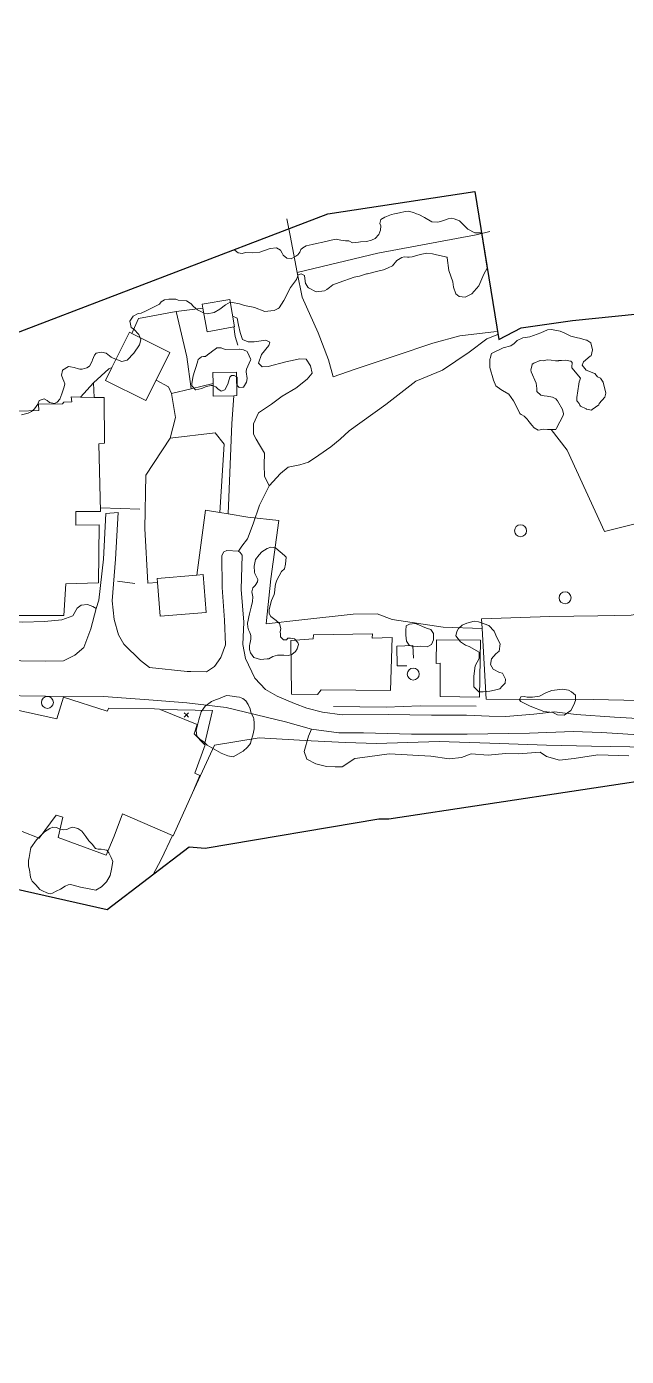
# Model space of a CAD drawing. Header units: metres. Extents: x 4652992 to 4879070, y 2074171 to 2309877.
# Drawn here: x 4654602 to 4654679.4, y 2307623.4 to 2307795.1 of the extents above; entities that cross this region are included whole.
import ezdxf

# ---------------------------------------------------------------- set-up
doc = ezdxf.new("R2010")
doc.units = ezdxf.units.M
doc.header["$MEASUREMENT"] = 0
doc.linetypes.add('DGN Style 3', pattern=[92.779933, 66.271381, -26.508552])
doc.layers.get('0').update_dxf_attribs({"color": 4, "lineweight": 0})
for name, color, linetype, lineweight in [('Level 15', 2, 'Continuous', 0), ('Level 18', 5, 'Continuous', 0), ('Level 19', 38, 'DGN Style 3', 0), ('Level 20', 30, 'DGN Style 3', 0), ('Level 30', 5, 'Continuous', 0), ('Level 35', 4, 'Continuous', 0), ('Level 37', 3, 'Continuous', 0), ('Level 40', 1, 'Continuous', 0), ('Level 49', 1, 'Continuous', 0), ('Level 61', 4, 'Continuous', 0), ('Level 62', 4, 'Continuous', 0), ('Level 63', 3, 'Continuous', 0)]:
    doc.layers.add(name, color=color, linetype=linetype, lineweight=lineweight)
doc.layers.add('Limite', color=38, linetype='Continuous', lineweight=0, plot=False)

# ---------------------------------------------------------------- blocks, each defined once
blk = doc.blocks.new('POSTE')
at = {"color": 0, "linetype": 'ByBlock', "lineweight": -2}
blk.add_circle((0, 0), 0.770001, dxfattribs=at)
blk = doc.blocks.new('COTA')
at = {"color": 0, "linetype": 'ByBlock', "lineweight": -2, "ltscale": 10}
for p, q in [((0, 0), (-1.419522, -1.408457)), ((-1.408457, 1.419522), (0, 0)), ((1.419522, 1.408457), (0, 0)), ((0, 0), (1.408457, -1.419522))]:
    blk.add_line(p, q, dxfattribs=at)

msp = doc.modelspace()

# ---------------------------------------------------------------- linework, layer by layer
at = {"layer": 'Level 15'}
for p, q in [((4654616.640352, 2307732.784243, 1411.73621), (4654611.574043, 2307732.952022, 1411.53621)), ((4654616.015005, 2307723.192096, 1412.3362), (4654613.764843, 2307723.49657, 1412.23621))]:
    msp.add_line(p, q, dxfattribs=at)
at = {"layer": 'Level 18', "color": 30, "extrusion": (-0.160745183150471, -0.1957598886090214, 0.9673877465141396), "elevation": -1198601.764239, "flags": 128}
msp.add_lwpolyline([(2132781.652327, 4583186.943511), (2132785.732935, 4583189.676014), (2132786.105824, 4583189.985475)], dxfattribs=at)
at = {"layer": 'Level 18', "color": 30}
for points in [[(4654606.807351, 2307713.224845, 1407.534511), (4654604.508563, 2307713.166893, 1407.251486), (4654598.018894, 2307713.237415, 1406.37584), (4654593.784717, 2307713.360758, 1405.815785), (4654592.581403, 2307713.39581, 1405.666074), (4654590.171353, 2307713.546337, 1405.422559), (4654581.624683, 2307714.080143, 1404.478547), (4654579.479853, 2307714.076484, 1404.132757), (4654578.636757, 2307714.075046, 1404.045615), (4654574.01306, 2307714.067158, 1403.470516), (4654568.051694, 2307714.611894, 1402.767651), (4654563.752821, 2307714.964179, 1402.055433), (4654562.7261, 2307715.245983, 1401.922181), (4654556.197788, 2307718.104611, 1401.208907), (4654545.381921, 2307722.641794, 1400.175316), (4654544.146834, 2307723.290237, 1400.056697), (4654542.263221, 2307724.279168, 1399.963924), (4654533.301941, 2307728.212987, 1399.164151), (4654531.129351, 2307729.191484, 1399.005987), (4654521.047039, 2307733.732383, 1398.271994), (4654508.965251, 2307738.773335, 1397.267698), (4654499.678726, 2307741.905157, 1396.136975)], [(4654622.729127, 2307707.809445, 1409.873997), (4654617.814106, 2307708.174728, 1409.126153), (4654611.955621, 2307708.606621, 1408.278031), (4654604.465948, 2307708.66709, 1407.149254), (4654597.928923, 2307708.738127, 1406.309451), (4654592.375574, 2307708.899897, 1405.565993), (4654581.488124, 2307709.579904, 1404.184009), (4654573.811718, 2307709.566808, 1403.305571), (4654567.663171, 2307710.128648, 1402.571602), (4654562.966734, 2307710.513513, 1402.158181), (4654561.220179, 2307710.99289, 1402.009686), (4654554.424799, 2307713.968461, 1401.294997), (4654547.327911, 2307716.945728, 1400.439301), (4654543.462068, 2307718.567253, 1400.072577), (4654540.310538, 2307720.221863, 1399.804118), (4654531.473525, 2307724.101132, 1399.077457), (4654519.256326, 2307729.603547, 1398.160245), (4654507.377905, 2307734.559647, 1397.068124), (4654498.156626, 2307737.669465, 1396.105281)]]:
    msp.add_polyline3d(points, dxfattribs=at)
at = {"layer": 'Level 19', "linetype": 'DGN Style 3'}
for points in [[(4654617.915099, 2307712.374569, 1409.116884), (4654616.715661, 2307713.238045, 1408.930164), (4654614.57278, 2307715.360983, 1408.486243), (4654613.908127, 2307716.57591, 1408.476112), (4654613.356727, 2307718.549655, 1408.634281), (4654613.05941, 2307720.957386, 1408.929438), (4654613.50264, 2307726.340559, 1409.157243), (4654613.852311, 2307732.340779, 1409.262106), (4654612.25452, 2307732.243182, 1409.24288), (4654611.978531, 2307726.355854, 1409.077487), (4654611.374604, 2307721.064888, 1408.788545), (4654611.0026, 2307719.982311, 1408.609962), (4654610.305727, 2307717.334639, 1408.136648), (4654609.408908, 2307714.922773, 1407.88383), (4654608.262292, 2307713.959732, 1407.721275), (4654606.807351, 2307713.224845, 1407.534511)], [(4654685.851029, 2307705.496971, 1420.302298), (4654677.884159, 2307705.936269, 1418.693857), (4654672.963112, 2307706.303865, 1417.969888), (4654670.176382, 2307706.653782, 1417.55833), (4654667.5, 2307706.331938, 1417.091016), (4654663.873006, 2307706.030961, 1416.426571), (4654661.725755, 2307706.081135, 1416.075123), (4654658.799605, 2307706.192794, 1415.759129), (4654654.296675, 2307706.205655, 1414.900651), (4654648.715227, 2307706.298142, 1413.984399), (4654642.765327, 2307706.240205, 1413.012782), (4654640.227179, 2307706.598009, 1412.536371), (4654638.187466, 2307707.093253, 1412.167364), (4654636.602983, 2307707.692246, 1411.853601), (4654634.350907, 2307708.638318, 1411.426913), (4654632.87787, 2307709.524762, 1411.26111), (4654631.469224, 2307710.961827, 1411.08557), (4654630.28099, 2307713.511693, 1411.138759), (4654629.922966, 2307715.303107, 1411.276158), (4654630.054318, 2307718.212647, 1411.773864), (4654629.710309, 2307722.429373, 1412.346636), (4654629.841398, 2307726.849851, 1412.608869), (4654629.612634, 2307727.191196, 1412.61954), (4654629.389485, 2307727.360644, 1412.62566), (4654627.891925, 2307727.45174, 1412.583406), (4654627.470294, 2307727.269515, 1412.570271), (4654627.228637, 2307726.798797, 1412.537823), (4654627.269477, 2307722.670294, 1412.271029), (4654627.571614, 2307718.45052, 1411.717759), (4654627.686537, 2307715.286428, 1411.029428), (4654627.095196, 2307713.654163, 1410.692129), (4654626.296845, 2307712.478084, 1410.418967), (4654625.269874, 2307711.80008, 1410.199827), (4654623.224416, 2307711.822638, 1409.887413)], [(4654622.729127, 2307707.809445, 1409.873997), (4654627.772215, 2307707.197603, 1410.72955), (4654635.439122, 2307705.342891, 1411.787647), (4654638.78417, 2307704.408817, 1412.454972), (4654638.810723, 2307704.401402, 1412.46019), (4654642.344059, 2307703.902602, 1413.055188), (4654645.519121, 2307703.90956, 1413.424494), (4654651.691469, 2307703.766919, 1414.229371), (4654658.906298, 2307703.750208, 1415.472629), (4654666.934844, 2307703.876706, 1416.791582), (4654672.57139, 2307704.075907, 1417.936485), (4654676.239081, 2307703.945075, 1418.379619), (4654682.397387, 2307703.589952, 1419.579087)]]:
    msp.add_polyline3d(points, dxfattribs=at)
at = {"layer": 'Level 20', "linetype": 'Continuous'}
for points in [[(4654633.339063, 2307735.792887, 1413.436209), (4654632.741486, 2307737.053534, 1413.33621), (4654632.679177, 2307738.490011, 1413.136209), (4654632.717143, 2307740.022568, 1412.936209), (4654632.100141, 2307741.081637, 1412.636209), (4654631.640117, 2307741.815862, 1412.436209), (4654631.318237, 2307742.466011, 1412.23621), (4654631.337156, 2307743.789563, 1412.23621), (4654631.978197, 2307745.20793, 1412.03621), (4654633.629396, 2307746.322318, 1411.83621), (4654635.032463, 2307747.353723, 1411.636209), (4654636.788073, 2307748.405923, 1411.136209), (4654638.233325, 2307749.546017, 1410.83621), (4654638.873817, 2307750.336041, 1410.436209), (4654638.673284, 2307751.278096, 1410.23621), (4654638.128152, 2307752.145525, 1409.936209), (4654637.285779, 2307752.19736, 1409.936209), (4654635.493913, 2307751.793408, 1409.73621), (4654633.202763, 2307751.190103, 1410.03621), (4654632.42021, 2307751.152722, 1409.83621), (4654631.971945, 2307751.628581, 1409.83621), (4654632.349814, 2307752.751702, 1409.73621), (4654633.316732, 2307753.912397, 1409.33621), (4654633.442647, 2307754.351526, 1409.136209), (4654632.889817, 2307754.577711, 1409.136209), (4654631.381977, 2307754.399719, 1408.936209), (4654630.623102, 2307754.396116, 1408.936209), (4654629.88864, 2307754.697214, 1408.936209), (4654629.601618, 2307755.594115, 1408.936209), (4654629.399798, 2307756.553919, 1408.636209), (4654629.188942, 2307757.447652, 1408.636209), (4654628.639198, 2307757.682337, 1408.636209)], [(4654662.862454, 2307755.337293, 1413.665848), (4654661.430389, 2307754.764528, 1413.73621), (4654659.12889, 2307753.070185, 1414.23621), (4654655.702613, 2307750.722799, 1414.436209), (4654652.279866, 2307749.291792, 1414.73621), (4654648.414103, 2307746.298812, 1414.936209), (4654643.661458, 2307742.907251, 1414.936209), (4654642.486667, 2307741.835852, 1414.83621), (4654641.290762, 2307740.853166, 1414.53621), (4654639.759766, 2307739.73667, 1414.53621), (4654638.428216, 2307738.849278, 1414.436209), (4654637.28029, 2307738.501472, 1414.136209), (4654635.798433, 2307738.22001, 1413.83621), (4654634.818217, 2307737.379328, 1413.636209), (4654633.339063, 2307735.792887, 1413.436209), (4654632.071727, 2307733.293764, 1413.436209), (4654631.25297, 2307730.916754, 1413.33621), (4654630.55219, 2307728.939468, 1412.936209), (4654629.826357, 2307728.005553, 1412.83621), (4654629.389485, 2307727.360644, 1412.83621)], [(4654595.725247, 2307718.541904, 1408.3362), (4654597.855902, 2307718.347243, 1408.7362), (4654601.57113, 2307718.2229, 1408.8362), (4654604.328666, 2307718.296281, 1409.0362), (4654606.573621, 2307718.486453, 1409.0362), (4654607.998536, 2307719.035985, 1408.9362), (4654608.579489, 2307720.01474, 1408.8362), (4654609.092786, 2307720.405181, 1408.8362), (4654609.904556, 2307720.49765, 1408.7362), (4654610.58309, 2307720.210856, 1408.6362), (4654611.0026, 2307719.982311, 1408.6362)], [(4654679.762422, 2307700.968031, 1419.58621), (4654675.737064, 2307701.079599, 1418.98621), (4654672.710439, 2307700.616538, 1419.08621), (4654670.790319, 2307700.40307, 1418.98621), (4654669.148953, 2307700.886989, 1418.78621), (4654668.316743, 2307701.429991, 1418.58621), (4654665.510771, 2307701.201587, 1418.28621), (4654663.829081, 2307701.259518, 1417.78621), (4654661.59928, 2307701.046505, 1417.386209), (4654659.428639, 2307701.227338, 1417.08621), (4654658.150671, 2307700.718389, 1417.08621), (4654656.588825, 2307700.559697, 1417.08621), (4654654.184031, 2307700.921421, 1415.98621), (4654648.843836, 2307701.211964, 1415.28621), (4654646.04207, 2307700.842145, 1414.78621), (4654644.394035, 2307700.607729, 1414.48621), (4654642.77761, 2307699.549326, 1413.886209), (4654641.873485, 2307699.540279, 1413.58621), (4654640.744961, 2307699.570977, 1413.58621), (4654639.359913, 2307699.92389, 1413.28621), (4654638.214638, 2307700.544047, 1412.98621), (4654637.86994, 2307701.515219, 1412.98621), (4654638.434644, 2307703.480359, 1412.686209), (4654638.78417, 2307704.408817, 1412.48621)]]:
    msp.add_polyline3d(points, dxfattribs=at)
at = {"layer": 'Level 30', "color": 1, "flags": 128}
for points, elevation in [([(4654628.76401, 2307756.303018), (4654625.338602, 2307755.687638), (4654624.794549, 2307758.716022), (4654624.701819, 2307759.232186), (4654628.246367, 2307759.868969), (4654628.88315, 2307756.324421), (4654628.76401, 2307756.303018)], 1410.936209), ([(4654618.747368, 2307749.438229), (4654617.435329, 2307746.807451), (4654612.208219, 2307749.41435), (4654613.035316, 2307751.072768), (4654615.302078, 2307755.617868), (4654615.612122, 2307755.463241), (4654620.529188, 2307753.01097), (4654618.747368, 2307749.438229)], 1411.33621), ([(4654629.16724, 2307747.437114), (4654628.782616, 2307747.429842), (4654626.132325, 2307747.379729), (4654626.101671, 2307749.00094), (4654626.07494, 2307750.414643), (4654629.109854, 2307750.472029), (4654629.16724, 2307747.437114)], 1413.23621), ([(4654625.218581, 2307719.459351), (4654619.2696, 2307718.966755), (4654618.909358, 2307723.317325), (4654618.865166, 2307723.851026), (4654624.024873, 2307724.278267), (4654624.814147, 2307724.343622), (4654625.218581, 2307719.459351)], 1414.83621), ([(4654660.626751, 2307715.902534), (4654660.467799, 2307708.532298), (4654655.399478, 2307708.597173), (4654655.414929, 2307712.901305), (4654654.906596, 2307712.86904), (4654654.944337, 2307715.933021), (4654660.626751, 2307715.902534)], 1418.03621)]:
    msp.add_lwpolyline(points, dxfattribs=dict(at, elevation=elevation))
at = {"layer": 'Level 30', "color": 1}
for points in [[(4654600.993281, 2307745.440784, 1411.53621), (4654603.626888, 2307745.53703, 1411.53621), (4654603.580127, 2307746.321058, 1411.33621), (4654606.665042, 2307746.38018, 1411.33621), (4654606.846499, 2307746.613491, 1411.33621), (4654607.866113, 2307746.646155, 1411.33621), (4654607.7871, 2307747.268244, 1411.23621), (4654608.990578, 2307747.246655, 1411.292538), (4654610.775315, 2307747.214639, 1411.376073), (4654612.060147, 2307747.19159, 1411.436209), (4654612.10952, 2307741.32544, 1411.936209), (4654611.360863, 2307741.233766, 1411.83621)], [(4654611.360863, 2307741.233766, 1411.83621), (4654611.586085, 2307732.484226, 1411.83621), (4654608.397221, 2307732.466607, 1411.83621), (4654608.40022, 2307730.724801, 1411.83621), (4654611.380359, 2307730.784295, 1411.53621), (4654611.32645, 2307723.260321, 1411.53621), (4654607.07843, 2307723.150182, 1413.136209), (4654606.834792, 2307719.070289, 1412.136209), (4654600.640411, 2307719.085182, 1411.83621)], [(4654646.692765, 2307716.683051, 1415.436209), (4654646.62067, 2307716.142403, 1415.83621), (4654649.191165, 2307716.223742, 1415.83621), (4654649.010345, 2307709.3705, 1415.03621), (4654640.028832, 2307709.482211, 1415.03621), (4654639.558503, 2307708.87677, 1415.03621), (4654636.236713, 2307708.909424, 1415.03621), (4654636.124336, 2307715.852963, 1415.03621), (4654639.034363, 2307716.04208, 1415.03621), (4654639.053666, 2307716.5625, 1415.03621), (4654646.692765, 2307716.683051, 1415.436209)], [(4654593.75897, 2307708.397664, 1407.636209), (4654605.939722, 2307705.737503, 1412.436209), (4654606.792377, 2307708.545886, 1412.03621), (4654612.429915, 2307706.72451, 1412.53621), (4654612.663744, 2307707.118127, 1411.936209), (4654618.530884, 2307707.040223, 1411.73621), (4654619.16867, 2307706.982957, 1412.83621), (4654619.281477, 2307706.937524, 1412.83621)], [(4654619.281477, 2307706.937524, 1412.83621), (4654624.044817, 2307705.019089, 1412.83621), (4654623.657644, 2307703.810044, 1412.636209), (4654625.012293, 2307702.431173, 1413.110679), (4654625.085186, 2307702.356977, 1413.136209), (4654623.733036, 2307698.69555, 1413.136209), (4654624.413242, 2307698.413036, 1413.136209), (4654623.425185, 2307696.176263, 1412.935234), (4654620.971836, 2307690.622347, 1412.436209), (4654620.852474, 2307690.674091, 1412.436209), (4654614.397147, 2307693.472496, 1412.436209), (4654613.315825, 2307690.596757, 1410.936209), (4654612.28885, 2307688.124889, 1407.73621), (4654606.10023, 2307690.395041, 1407.73621), (4654606.72635, 2307693.054342, 1409.436209), (4654605.850595, 2307693.302754, 1409.436209), (4654603.649114, 2307690.320987, 1408.136209), (4654601.451789, 2307691.202982, 1408.136209)]]:
    msp.add_polyline3d(points, dxfattribs=at)
at = {"layer": 'Level 35'}
msp.add_line((4654608.990578, 2307747.246655, 1409.5683), (4654610.666914, 2307749.095708, 1409.5683), dxfattribs=at)
at = {"layer": 'Level 35', "extrusion": (-0.0447855693581805, 0.0199684335123316, 0.9987970336561512), "elevation": -160969.308458, "flags": 128}
msp.add_lwpolyline([(-4003212.955389, 3307510.38085), (-4003210.144816, 3307506.302177), (-4003208.051661, 3307506.302177)], dxfattribs=at)
at = {"layer": 'Level 35', "extrusion": (0.8682660508095092, 0.2464569062522583, 0.4305497164930249), "elevation": 4610825.624039, "flags": 128}
msp.add_lwpolyline([(949049.961758, -2197931.142539), (949048.734117, -2197930.824875), (949047.570965, -2197930.824875)], dxfattribs=at)
at = {"layer": 'Level 35', "elevation": 1410.23621, "flags": 128}
msp.add_lwpolyline([(4654610.775315, 2307747.214639), (4654610.666914, 2307749.095708), (4654612.648769, 2307750.910706), (4654613.035316, 2307751.072768)], dxfattribs=at)
at = {"layer": 'Level 35'}
for points in [[(4654623.258922, 2307748.326367, 1412.436209), (4654622.700598, 2307752.465124, 1410.83621), (4654621.329723, 2307758.283022, 1409.936209), (4654624.794549, 2307758.716022, 1409.936209)], [(4654651.102538, 2307712.588685, 1416.23621), (4654649.860611, 2307712.584287, 1416.23621), (4654649.834558, 2307715.107911, 1416.23621), (4654651.893374, 2307715.20137, 1416.23621), (4654651.949791, 2307713.574124, 1416.03621)]]:
    msp.add_polyline3d(points, dxfattribs=at)
at = {"layer": 'Level 37', "extrusion": (0.8678966596111009, -0.4686908614409206, 0.1645729766324379), "elevation": 2958368.191666, "flags": 128}
msp.add_lwpolyline([(4242253.168716, -492170.715153), (4242255.543428, -492170.715153), (4242258.866617, -492169.547126)], dxfattribs=at)
at = {"layer": 'Level 37'}
for points in [[(4654662.665319, 2307755.730929, 1414.636209), (4654657.94889, 2307755.166627, 1414.636209), (4654654.453794, 2307754.231786, 1414.33621), (4654649.580559, 2307752.587069, 1413.936209), (4654644.454715, 2307750.868639, 1413.136209), (4654641.608923, 2307749.854288, 1412.53621), (4654641.012035, 2307752.076504, 1411.436209), (4654639.663783, 2307755.566177, 1410.23621), (4654637.590771, 2307760.139319, 1410.23621), (4654636.963259, 2307763.340983, 1408.909924), (4654636.029425, 2307768.105549, 1406.936209), (4654635.59829, 2307770.265795, 1404.436209)], [(4654636.963259, 2307763.340983, 1408.909924), (4654647.37792, 2307765.806314, 1409.879932), (4654660.045553, 2307768.18155, 1410.079932), (4654661.824039, 2307768.619096, 1410.079932)], [(4654724.863906, 2307728.559137, 1433.961575), (4654722.513907, 2307725.062502, 1430.356091), (4654717.973782, 2307720.279588, 1428.955406), (4654714.674841, 2307716.797762, 1428.255063), (4654708.824663, 2307711.617329, 1426.854378), (4654703.612389, 2307708.836019, 1426.154036), (4654700.268446, 2307708.050776, 1425.453694), (4654695.134704, 2307707.860239, 1424.753351), (4654686.897219, 2307707.985161, 1423.413351), (4654675.203387, 2307708.235251, 1421.783351), (4654661.35375, 2307708.254404, 1418.713351), (4654660.818184, 2307717.391582, 1420.481983), (4654660.745094, 2307718.638546, 1420.723351), (4654669.58054, 2307718.94425, 1422.783351), (4654675.753916, 2307719.027678, 1423.773351), (4654680.068812, 2307719.122331, 1424.103351), (4654685.847388, 2307720.125482, 1424.733351), (4654686.52483, 2307727.227583, 1424.733351), (4654683.162968, 2307731.562245, 1424.033351), (4654676.628058, 2307729.913887, 1423.573351), (4654671.779217, 2307740.386789, 1420.973351), (4654669.713101, 2307743.06396, 1420.192714)], [(4654630.590013, 2307731.771592, 1414.7362), (4654634.594801, 2307731.336995, 1415.6362), (4654633.560757, 2307723.78849, 1416.6362), (4654632.950599, 2307718.000296, 1415.9362), (4654637.557731, 2307718.520325, 1416.3362), (4654644.162789, 2307719.237289, 1417.8362), (4654647.279736, 2307719.283147, 1418.4362), (4654649.205192, 2307718.559998, 1418.7362), (4654655.776222, 2307717.562601, 1419.42), (4654660.818184, 2307717.391582, 1420.481983)], [(4654660.051116, 2307707.362002, 1417.33621), (4654652.826711, 2307707.417309, 1416.03621), (4654648.45048, 2307707.249684, 1415.436209), (4654641.621422, 2307707.340906, 1414.136209)], [(4654623.425185, 2307696.176263, 1410.7906), (4654626.295621, 2307702.315168, 1413.1362), (4654632.047571, 2307703.258872, 1414.0362), (4654638.747344, 2307702.900686, 1414.1362), (4654643.176744, 2307702.682715, 1415.6362), (4654647.169417, 2307702.551938, 1416.6362), (4654655.276957, 2307702.821703, 1417.9362), (4654661.805256, 2307702.571441, 1418.8362), (4654669.143956, 2307702.313021, 1420.5362), (4654674.932934, 2307702.180975, 1421.1362), (4654682.331475, 2307702.068089, 1422.1362), (4654688.24713, 2307701.98195, 1423.5862), (4654692.690838, 2307701.922146, 1424.4862)]]:
    msp.add_polyline3d(points, dxfattribs=at)
at = {"layer": 'Level 40', "color": 3, "flags": 128}
for points, elevation in [([(4654627.140047, 2307753.618199), (4654627.669335, 2307753.398512), (4654629.457836, 2307753.438413), (4654629.494985, 2307753.432404), (4654630.009232, 2307753.34379), (4654630.481594, 2307753.135442), (4654630.547079, 2307753.064728), (4654630.959135, 2307752.118677), (4654630.946426, 2307752.023821), (4654630.421464, 2307750.869246), (4654630.363389, 2307750.57658), (4654630.371895, 2307750.525093), (4654630.479835, 2307749.662069), (4654630.403706, 2307749.167129), (4654630.012957, 2307748.543502), (4654629.923626, 2307748.51644), (4654629.446466, 2307748.496608), (4654629.225548, 2307748.769166), (4654629.196281, 2307748.975888), (4654629.197758, 2307749.437496), (4654629.192755, 2307749.838267), (4654628.81967, 2307750.035873), (4654628.485939, 2307750.031661), (4654628.244982, 2307749.832971), (4654628.100762, 2307749.221763), (4654628.026195, 2307748.904298), (4654627.618037, 2307748.175149), (4654627.129118, 2307748.021124), (4654626.727476, 2307748.30683), (4654626.440429, 2307748.592564), (4654626.037952, 2307748.759056), (4654625.858393, 2307748.731075), (4654625.638057, 2307748.706679), (4654625.228366, 2307748.605441), (4654624.633802, 2307748.381038), (4654623.858503, 2307748.169777), (4654623.836027, 2307748.187185), (4654623.555249, 2307748.473551), (4654623.403609, 2307748.648939), (4654623.370658, 2307748.794069), (4654623.358855, 2307749.000689), (4654623.507261, 2307749.748208), (4654623.497356, 2307749.844332), (4654623.643764, 2307750.433353), (4654623.916153, 2307751.203887), (4654624.144348, 2307751.918343), (4654624.181413, 2307752.105043), (4654624.612685, 2307752.430501), (4654624.869314, 2307752.475422), (4654625.103977, 2307752.494728), (4654625.616659, 2307752.870412), (4654625.63294, 2307752.884467), (4654625.893833, 2307753.11229), (4654626.536353, 2307753.578478), (4654626.588921, 2307753.592801), (4654627.140047, 2307753.618199)], 1412.7287), ([(4654634.80205, 2307716.32689), (4654635.186596, 2307715.943993), (4654635.570335, 2307715.944103), (4654635.7618, 2307716.135662), (4654636.071711, 2307716.150482), (4654636.588501, 2307716.047513), (4654637.032281, 2307715.576244), (4654637.136131, 2307715.325842), (4654636.945485, 2307714.75126), (4654636.724815, 2307714.412369), (4654636.268052, 2307714.043943), (4654635.781266, 2307713.911215), (4654635.249857, 2307713.940526), (4654634.408526, 2307713.955015), (4654633.8333, 2307713.763334), (4654633.317292, 2307713.483275), (4654633.081197, 2307713.453743), (4654632.22525, 2307713.394567), (4654631.353905, 2307713.644762), (4654630.939363, 2307714.263385), (4654630.790922, 2307714.675831), (4654630.819356, 2307715.206176), (4654630.848574, 2307715.353499), (4654630.98005, 2307716.016443), (4654630.993874, 2307716.473109), (4654630.845437, 2307716.885531), (4654630.682394, 2307717.22429), (4654630.593177, 2307717.548337), (4654630.547787, 2307718.093348), (4654630.620829, 2307718.461624), (4654630.708478, 2307718.903549), (4654630.781518, 2307719.271817), (4654631.030633, 2307720.140934), (4654631.176707, 2307720.877438), (4654631.219742, 2307721.481339), (4654631.115136, 2307722.114645), (4654631.217384, 2307722.630171), (4654631.511877, 2307722.954277), (4654631.835578, 2307723.425668), (4654631.894002, 2307723.720245), (4654631.508727, 2307724.485981), (4654631.464121, 2307724.647972), (4654631.388729, 2307725.428503), (4654631.564, 2307726.312175), (4654632.064527, 2307726.901383), (4654632.373602, 2307727.299085), (4654633.066352, 2307727.696888), (4654633.567655, 2307727.903194), (4654633.862913, 2307727.84437), (4654634.158173, 2307727.785547), (4654634.48344, 2307727.491111), (4654635.015555, 2307727.078919), (4654635.340829, 2307726.784478), (4654635.533074, 2307726.593084), (4654635.431672, 2307725.694716), (4654635.314857, 2307725.105596), (4654634.931972, 2307724.722577), (4654634.329233, 2307723.61783), (4654634.15319, 2307723.117028), (4654634.094775, 2307722.822447), (4654634.007953, 2307721.99763), (4654633.964141, 2307721.776688), (4654633.655851, 2307720.995971), (4654633.348351, 2307719.832271), (4654633.319938, 2307719.301996), (4654633.556813, 2307718.948548), (4654634.222031, 2307718.433188), (4654634.680387, 2307718.035604), (4654634.858856, 2307717.387518), (4654634.771231, 2307716.945575), (4654634.786641, 2307716.636234), (4654634.80205, 2307716.32689)], 1417.9799), ([(4654608.661034, 2307691.597038), (4654609.143515, 2307691.223013), (4654609.662186, 2307690.563905), (4654610.05582, 2307689.976021), (4654610.484841, 2307689.566327), (4654610.931962, 2307689.014082), (4654611.280169, 2307688.898367), (4654611.65491, 2307688.916303), (4654612.145857, 2307688.818451), (4654612.369015, 2307688.773973), (4654612.628371, 2307688.4444), (4654612.968562, 2307687.820827), (4654613.147916, 2307687.321933), (4654612.997979, 2307686.332875), (4654612.838782, 2307685.530904), (4654612.349453, 2307684.70208), (4654611.70811, 2307684.042491), (4654610.97708, 2307683.632365), (4654610.129022, 2307683.801402), (4654609.01316, 2307684.023818), (4654607.861517, 2307684.299687), (4654607.68298, 2307684.335273), (4654607.39748, 2307684.29954), (4654606.996166, 2307684.147932), (4654606.407855, 2307683.755672), (4654605.846085, 2307683.49708), (4654605.37358, 2307683.220691), (4654605.168493, 2307683.122606), (4654604.85605, 2307683.184884), (4654604.561307, 2307683.336277), (4654604.177296, 2307683.505463), (4654603.748652, 2307683.683545), (4654603.22113, 2307684.298222), (4654602.75633, 2307684.761429), (4654602.657833, 2307684.966341), (4654602.541256, 2307685.313814), (4654602.396992, 2307686.222625), (4654602.262339, 2307686.712643), (4654602.270056, 2307687.452178), (4654602.349713, 2307687.853147), (4654602.553277, 2307688.877828), (4654602.597529, 2307689.100581), (4654603.30972, 2307690.116474), (4654603.764108, 2307690.535348), (4654604.351996, 2307691.159167), (4654605.038367, 2307691.5781), (4654605.439645, 2307691.729675), (4654605.894788, 2307691.685271), (4654606.234128, 2307691.525016), (4654606.814314, 2307691.40938), (4654607.242523, 2307691.462966), (4654607.554537, 2307691.632331), (4654607.99159, 2307691.730464), (4654608.661034, 2307691.597038)], 1408.9799)]:
    msp.add_lwpolyline(points, dxfattribs=dict(at, elevation=elevation))
at = {"layer": 'Level 40', "color": 3}
for points in [[(4654598.388472, 2307754.651787, 1401.24), (4654628.872695, 2307766.307453, 1409.8337), (4654628.952984, 2307766.165226, 1409.8337), (4654629.327593, 2307765.875159, 1409.8337), (4654629.868072, 2307765.767517, 1409.8337), (4654630.283391, 2307765.900263, 1409.8337), (4654631.230959, 2307765.883914, 1409.8337), (4654632.118849, 2307765.957596, 1411.3337), (4654633.461612, 2307766.421216, 1411.3337), (4654634.299168, 2307766.512423, 1411.3337), (4654634.797494, 2307766.198169, 1411.3337), (4654635.022259, 2307765.809388, 1411.3337), (4654635.14718, 2307765.569496, 1411.3337), (4654635.629099, 2307765.172497, 1411.3337), (4654636.176684, 2307765.106445, 1411.3337), (4654636.77093, 2307765.425566, 1412.3337), (4654637.02727, 2307765.632175, 1412.3337), (4654637.308195, 2307765.962713, 1412.3337), (4654637.405095, 2307766.311141, 1412.8337), (4654637.702658, 2307766.509355, 1412.8337), (4654638.099406, 2307766.77364, 1412.8337), (4654638.868788, 2307766.96371, 1412.8337), (4654639.042593, 2307766.972008, 1412.8337), (4654640.664148, 2307767.335654, 1412.8337), (4654641.342519, 2307767.500931, 1412.8337), (4654641.971295, 2307767.633174, 1412.8337), (4654642.592354, 2307767.50949, 1412.8337), (4654643.180197, 2307767.435332, 1412.8337), (4654643.478211, 2307767.418893, 1412.8337), (4654643.614317, 2307767.411385, 1412.84), (4654644.078786, 2307767.14711, 1412.84), (4654644.446116, 2307767.220507, 1412.84), (4654644.847654, 2307767.265115, 1412.84), (4654645.107437, 2307767.293975, 1412.84), (4654645.910163, 2307767.339282, 1412.84), (4654646.540232, 2307767.513774, 1411.64), (4654647.026741, 2307767.739824, 1411.64), (4654647.478655, 2307768.236979, 1411.64), (4654647.638376, 2307768.584279, 1413.5237), (4654647.688717, 2307768.790616, 1412.3337), (4654647.752409, 2307769.334326, 1413.3337), (4654647.602778, 2307769.664267, 1413.3337), (4654647.750459, 2307770.19226, 1413.3337), (4654648.253193, 2307770.454546, 1413.8337), (4654649.1183, 2307770.815222, 1414.3337), (4654649.522812, 2307770.905934, 1414.3337), (4654650.150235, 2307771.037887, 1414.3337), (4654650.868454, 2307771.194574, 1414.3337), (4654651.264796, 2307771.244095, 1414.3337), (4654651.959019, 2307771.063032, 1414.3337), (4654652.355862, 2307770.898374, 1414.3337), (4654652.632979, 2307770.830504, 1412.8337), (4654653.37055, 2307770.426194, 1412.8337), (4654654.340189, 2307769.889856, 1412.8337), (4654655.101804, 2307769.823999, 1412.8337), (4654655.598132, 2307769.939688, 1412.8337), (4654656.110813, 2307770.13793, 1412.8337), (4654656.433347, 2307770.245321, 1412.8337), (4654656.838685, 2307770.336222, 1412.8337), (4654657.211312, 2307770.262018, 1412.8337), (4654657.890633, 2307769.998023, 1412.8337), (4654658.006666, 2307769.932012, 1412.8337), (4654658.570999, 2307769.304765, 1412.8337), (4654658.969204, 2307768.925124, 1412.8337), (4654659.864263, 2307768.446537, 1412.8337), (4654660.738812, 2307768.446748, 1412.8337)], [(4654660.738812, 2307768.446748, 1412.8337), (4654661.478044, 2307763.883392, 1413.3337), (4654661.059325, 2307763.125209, 1413.3337), (4654660.417811, 2307761.623371, 1413.3337), (4654659.477388, 2307760.566974, 1413.3337), (4654658.618137, 2307760.137685, 1413.3337), (4654657.865118, 2307760.244767, 1413.3337), (4654657.41759, 2307760.591217, 1413.3337), (4654657.109521, 2307761.424524, 1413.3337), (4654657.033388, 2307762.125853, 1413.3337), (4654656.518436, 2307763.580823, 1413.8337), (4654656.3161, 2307765.219021, 1412.3337), (4654656.327998, 2307765.279081, 1412.3337), (4654656.279859, 2307765.292456, 1412.3337), (4654656.096977, 2307765.343266, 1412.3337), (4654654.773669, 2307765.651054, 1412.3337), (4654654.412233, 2307765.723033, 1412.3337), (4654653.677462, 2307765.806933, 1412.3337), (4654652.834846, 2307765.662592, 1412.3337), (4654651.775801, 2307765.37406, 1412.3337), (4654651.390559, 2307765.32592, 1412.3337), (4654651.197938, 2307765.30185, 1412.3337), (4654650.7535, 2307765.359826, 1410.84), (4654650.455648, 2307765.253562, 1410.84), (4654649.795387, 2307764.864787, 1410.84), (4654649.265609, 2307764.205181, 1410.84), (4654648.687735, 2307763.922402, 1410.84), (4654648.086162, 2307763.674945, 1410.84), (4654647.539248, 2307763.543089, 1410.6394), (4654646.017383, 2307763.17618, 1410.081), (4654645.905568, 2307763.149223, 1410.04), (4654644.990157, 2307762.871935, 1410.04), (4654644.287181, 2307762.736177, 1410.04), (4654642.371378, 2307762.022245, 1412.44), (4654641.548852, 2307761.731187, 1412.44), (4654641.120955, 2307761.377396, 1412.3337), (4654640.760181, 2307761.137049, 1412.3337), (4654640.471561, 2307760.944769, 1412.3337), (4654639.387872, 2307760.848396, 1412.3337), (4654638.423326, 2307761.352702, 1412.3337), (4654638.314757, 2307761.436765, 1412.3337), (4654638.085038, 2307761.857157, 1412.3337), (4654638.024244, 2307761.849437, 1412.3337), (4654637.896854, 2307762.950771, 1411.8337), (4654637.473718, 2307763.156821, 1411.8337), (4654637.101266, 2307763.04674, 1411.8337), (4654636.849538, 2307762.409578, 1411.8337), (4654636.080428, 2307761.375579, 1411.8337), (4654635.25232, 2307759.728429, 1411.8337), (4654634.62758, 2307758.790562, 1411.8337), (4654634.482145, 2307758.693933, 1411.8337), (4654633.989596, 2307758.417715, 1411.8337), (4654633.543743, 2307758.381537, 1411.8337), (4654632.772604, 2307758.285166, 1411.8337), (4654631.433757, 2307758.801785, 1411.8337), (4654631.255557, 2307758.837277, 1411.8337), (4654630.167774, 2307759.053932, 1411.8337), (4654629.528504, 2307759.306234, 1411.8337), (4654628.590131, 2307759.465951, 1411.8337), (4654628.310884, 2307759.486259, 1411.8337), (4654627.695338, 2307759.167054, 1411.8337), (4654626.972989, 2307758.619333, 1411.8337), (4654626.228504, 2307758.151279, 1411.8337), (4654625.324839, 2307758.018806, 1411.8337), (4654624.932984, 2307758.096853, 1411.8337), (4654624.072869, 2307758.522763, 1411.8337), (4654623.832987, 2307758.718458, 1411.8337), (4654623.593567, 2307758.926056, 1411.8337), (4654623.231258, 2307759.310672, 1411.8337), (4654623.136485, 2307759.384066, 1411.8337), (4654622.676164, 2307759.671193, 1411.8337), (4654621.576219, 2307759.749643, 1411.3337), (4654621.275362, 2307759.887619, 1410.8337), (4654620.394369, 2307759.87536, 1410.8337), (4654619.815206, 2307759.802985, 1410.8337), (4654619.398323, 2307759.530996, 1410.8337), (4654619.206571, 2307759.266284, 1410.8337), (4654617.464397, 2307758.393867, 1410.8337), (4654616.837383, 2307758.080695, 1410.8337), (4654616.45126, 2307758.032442, 1410.8337), (4654616.435985, 2307758.029727, 1410.8337), (4654615.767699, 2307757.708672, 1410.8337), (4654615.37888, 2307757.056991, 1410.8337), (4654615.428109, 2307756.673004, 1412.3337), (4654615.525297, 2307756.216466, 1412.3337), (4654615.862897, 2307756.024313, 1412.3337), (4654615.875203, 2307756.021862, 1412.3337), (4654616.538674, 2307755.327612, 1412.3337), (4654616.780807, 2307754.654818, 1412.3337), (4654616.622471, 2307754.017259, 1412.3337), (4654615.868605, 2307752.900297, 1412.3337), (4654615.002968, 2307752.010883, 1412.3337), (4654614.340802, 2307751.830468, 1412.3337), (4654613.762193, 2307752.070646, 1412.3337), (4654613.598544, 2307752.103233, 1411.3337), (4654612.970767, 2307752.415924, 1411.3337), (4654612.31853, 2307752.921129, 1411.3337), (4654611.715228, 2307753.0413, 1411.3337), (4654611.003774, 2307752.932826, 1411.3337), (4654610.803996, 2307752.660808, 1411.3337), (4654610.519595, 2307752.074399, 1411.3337), (4654610.47861, 2307751.868157, 1411.3337), (4654610.162431, 2307751.223943, 1411.3337), (4654609.804599, 2307751.037797, 1411.3337), (4654609.20694, 2307750.849788, 1410.8337), (4654608.89634, 2307750.850588, 1410.8337), (4654608.715221, 2307750.886666, 1410.8337), (4654608.18359, 2307751.055202, 1410.3337), (4654607.700276, 2307751.151476, 1410.3337), (4654607.458619, 2307751.199613, 1410.3337), (4654606.674298, 2307750.729467, 1410.3337), (4654606.662321, 2307750.669214, 1410.3337), (4654606.542553, 2307750.066681, 1410.3337), (4654606.699353, 2307749.591614, 1410.3337), (4654606.839691, 2307749.310723, 1410.3337), (4654606.95508, 2307748.982259, 1410.8337), (4654606.871301, 2307748.560757, 1410.8337), (4654606.571018, 2307747.681575, 1410.8337), (4654606.306636, 2307746.983025, 1410.8337), (4654605.972437, 2307746.598792, 1410.8337), (4654605.631582, 2307746.428871, 1410.8337), (4654604.99437, 2307746.571491, 1410.8337), (4654604.701469, 2307746.801962, 1410.8337), (4654604.302778, 2307747.006589, 1410.8337), (4654603.639159, 2307746.825771, 1410.8337), (4654603.483009, 2307746.356051, 1410.8337), (4654603.049432, 2307745.753776, 1410.8337), (4654602.663738, 2307745.392373, 1410.8337), (4654602.241609, 2307745.163435, 1410.8337), (4654601.384859, 2307744.95847, 1410.8337)], [(4654673.386451, 2307754.836487, 1418.7799), (4654674.22918, 2307754.605216, 1418.7799), (4654674.320508, 2307754.61618, 1418.8799), (4654674.856073, 2307754.256708, 1418.9799), (4654675.057618, 2307753.349276, 1418.9799), (4654674.908676, 2307752.59628, 1418.9799), (4654674.770172, 2307752.55198, 1419.2799), (4654673.89455, 2307751.806568, 1419.2799), (4654673.749121, 2307751.375114, 1419.2799), (4654674.245041, 2307750.706057, 1419.5799), (4654675.25444, 2307750.327041, 1419.5799), (4654675.373725, 2307750.293279, 1419.7799), (4654675.7035, 2307749.853483, 1419.8799), (4654676.104646, 2307749.686046, 1419.8799), (4654676.440056, 2307749.186209, 1419.8799), (4654676.805858, 2307747.742042, 1419.8799), (4654676.638495, 2307747.262133, 1419.8799), (4654675.927963, 2307746.428257, 1419.8799), (4654675.86327, 2307746.269701, 1419.8799), (4654675.024027, 2307745.656793, 1419.9799), (4654674.917543, 2307745.583882, 1419.9799), (4654674.279681, 2307745.710928, 1419.9799), (4654674.246014, 2307745.732067, 1419.7799), (4654673.509773, 2307746.095123, 1419.7799), (4654673.411752, 2307746.192012, 1419.4799), (4654673.333453, 2307746.430271, 1419.4799), (4654673.323543, 2307746.445041, 1419.1799), (4654673.046026, 2307746.75019, 1419.1799), (4654673.043743, 2307747.203327, 1419.1799), (4654673.291822, 2307748.911786, 1419.1799), (4654673.339521, 2307749.240038, 1419.1799), (4654673.438739, 2307749.415647, 1419.0799), (4654673.520527, 2307749.677419, 1418.9799), (4654673.533006, 2307749.715694, 1418.6799), (4654672.417059, 2307751.028386, 1418.6799), (4654672.402367, 2307751.107082, 1418.3799), (4654672.457001, 2307751.717542, 1418.3799), (4654672.284551, 2307751.882331, 1418.0799), (4654671.522926, 2307752.034021, 1418.0799), (4654671.068285, 2307751.983039, 1418.0799), (4654670.730997, 2307751.98483, 1418.3799), (4654670.681482, 2307751.941847, 1418.4799), (4654670.285901, 2307751.926332, 1418.4799), (4654669.750505, 2307752.010893, 1418.4799), (4654669.235307, 2307752.041273, 1418.4799), (4654668.746583, 2307751.949034, 1418.8799), (4654668.296933, 2307751.963113, 1418.8799), (4654668.269231, 2307751.95695, 1419.2799), (4654668.29049, 2307751.981363, 1419.4799), (4654667.486079, 2307751.62001, 1419.5799), (4654667.272587, 2307751.482993, 1419.8799), (4654667.288048, 2307751.395863, 1419.8799), (4654667.119982, 2307750.756373, 1420.2799), (4654667.139094, 2307750.533056, 1420.5799), (4654667.808217, 2307749.058967, 1420.8799), (4654667.888138, 2307748.362607, 1420.8799), (4654667.879963, 2307747.988149, 1421.1799), (4654668.393845, 2307747.498021, 1421.2799), (4654668.825386, 2307747.407122, 1421.2799), (4654669.208884, 2307747.363904, 1421.5799), (4654669.922439, 2307747.244186, 1421.5799), (4654670.338845, 2307747.037975, 1421.5799), (4654670.546415, 2307746.7829, 1421.5799), (4654671.174736, 2307745.668337, 1421.5799), (4654671.310634, 2307745.096557, 1421.5799), (4654671.266181, 2307744.871847, 1421.5799), (4654670.406604, 2307743.242296, 1421.5799), (4654670.347184, 2307743.082658, 1421.5799), (4654669.264828, 2307743.05074, 1420.2799), (4654668.782375, 2307743.126094, 1420.2799), (4654668.05229, 2307742.966973, 1420.2799), (4654667.525608, 2307743.279768, 1420.2799), (4654667.225306, 2307743.628305, 1420.0799), (4654666.714236, 2307744.292824, 1420.0799), (4654666.695692, 2307744.36003, 1420.0799), (4654666.264834, 2307744.774484, 1419.7799), (4654665.966365, 2307744.947692, 1419.7799), (4654665.876049, 2307744.992083, 1419.4799), (4654665.736223, 2307745.092158, 1419.4799), (4654665.685708, 2307745.142423, 1419.2799), (4654665.301163, 2307745.973707, 1419.2799), (4654664.888271, 2307746.760955, 1419.2799), (4654664.251494, 2307747.615931, 1419.2799), (4654663.435383, 2307748.118358, 1419.2799), (4654663.253787, 2307748.227498, 1419.1799), (4654662.600129, 2307748.690173, 1419.0799), (4654662.273427, 2307749.417405, 1419.0799), (4654661.828391, 2307751.080395, 1419.0799), (4654661.817218, 2307752.055996, 1419.0799), (4654661.83435, 2307752.142527, 1419.0799), (4654661.85371, 2307752.217991, 1418.8799), (4654662.026128, 2307752.890069, 1418.8799), (4654663.543663, 2307753.599719, 1418.7799), (4654664.525815, 2307753.88126, 1418.7799), (4654664.968154, 2307754.183338, 1418.4799), (4654665.358518, 2307754.564262, 1418.4799), (4654666.074141, 2307754.879557, 1418.4799), (4654666.990763, 2307755.035077, 1418.4799), (4654668.390991, 2307755.544316, 1418.4799), (4654669.271766, 2307755.95401, 1418.4799), (4654669.794164, 2307755.994574, 1418.4799), (4654670.891784, 2307755.775974, 1418.4799), (4654671.407193, 2307755.559146, 1418.4799), (4654672.25022, 2307755.133614, 1418.4799), (4654673.134686, 2307754.895467, 1418.4799), (4654673.386451, 2307754.836487, 1418.7799)], [(4654650.974031, 2307716.536657, 1419.6), (4654650.964401, 2307717.113961, 1420), (4654651.001295, 2307717.746386, 1420.8), (4654651.454402, 2307717.942274, 1420.8), (4654652.171336, 2307718.022004, 1420.8), (4654652.441224, 2307717.936437, 1420.8), (4654653.41063, 2307717.520725, 1420.8), (4654653.766447, 2307717.386241, 1420.8), (4654654.189643, 2307717.270128, 1420.8), (4654654.528053, 2307716.725759, 1420.8), (4654654.529951, 2307715.930459, 1420.8), (4654654.286175, 2307715.343078, 1420.8), (4654653.710792, 2307715.012546, 1420.8), (4654652.892969, 2307715.103247, 1419.6), (4654651.947683, 2307715.004925, 1419.6), (4654651.419122, 2307715.237643, 1419.6), (4654651.043383, 2307715.758423, 1419.6), (4654650.974031, 2307716.536657, 1419.6)], [(4654657.433834, 2307716.43145, 1420.4), (4654657.542885, 2307716.982374, 1420.4), (4654657.781092, 2307717.380304, 1420.4), (4654658.251658, 2307717.828602, 1421.2), (4654658.867273, 2307718.055962, 1422.4), (4654659.777838, 2307718.318681, 1422.4), (4654660.371175, 2307718.263916, 1422.4), (4654661.674974, 2307717.782091, 1422.4), (4654662.355643, 2307717.04372, 1422.4), (4654662.733874, 2307716.206317, 1422), (4654663.152252, 2307715.39043, 1421.2), (4654663.007257, 2307714.462011, 1420.4), (4654662.584993, 2307714.100726, 1420.4), (4654662.046856, 2307713.476177, 1420.4), (4654661.901494, 2307712.74154, 1420.4), (4654662.258735, 2307712.129469, 1420.4), (4654663.069339, 2307711.713419, 1420.4), (4654663.468188, 2307711.633951, 1420.4), (4654663.825847, 2307710.862691, 1420.4), (4654663.784255, 2307710.33006, 1420.4), (4654663.423335, 2307709.956505, 1420.4), (4654663.113447, 2307709.6217, 1419.2), (4654662.401322, 2307709.412988, 1419.2), (4654661.836394, 2307709.302438, 1419.2), (4654660.958067, 2307709.222458, 1419.2), (4654660.417405, 2307709.234565, 1419.2), (4654659.770842, 2307709.841492, 1419.2), (4654659.731213, 2307711.247188, 1418.8), (4654659.929084, 2307712.586523, 1419.6), (4654660.436348, 2307713.536582, 1419.6), (4654660.434383, 2307714.333262, 1419.6), (4654659.142058, 2307715.073035, 1420.4), (4654658.693988, 2307715.225939, 1420.4), (4654658.012217, 2307715.648109, 1420.4), (4654657.433834, 2307716.43145, 1420.4)], [(4654629.984917, 2307701.573278, 1414.6799), (4654628.68138, 2307700.83265, 1414.6799), (4654628.013764, 2307700.965693, 1414.6799), (4654627.152977, 2307701.29114, 1414.6799), (4654626.529417, 2307701.646265, 1414.6799), (4654625.322687, 2307702.318022, 1415.5799), (4654625.010924, 2307702.687575, 1415.5799), (4654624.803334, 2307702.805799, 1415.5799), (4654624.402823, 2307703.116178, 1415.5799), (4654624.016983, 2307703.500487, 1415.5799), (4654623.926736, 2307704.210155, 1415.5799), (4654624.279491, 2307705.600037, 1415.5799), (4654624.558901, 2307706.620241, 1415.5799), (4654625.09063, 2307707.359597, 1415.5799), (4654625.549022, 2307707.729326, 1415.5799), (4654625.904002, 2307707.965969, 1415.5799), (4654626.407138, 2307708.173086, 1415.5799), (4654626.821528, 2307708.321043, 1415.5799), (4654627.324658, 2307708.528158, 1415.5799), (4654627.827785, 2307708.735271, 1415.5799), (4654628.277452, 2307708.697372, 1414.9799), (4654629.140305, 2307708.589708, 1414.6799), (4654629.511163, 2307708.515809, 1414.6799), (4654629.941516, 2307708.353116, 1414.6799), (4654630.342515, 2307708.042396, 1414.6799), (4654630.639988, 2307707.598424, 1414.6799), (4654630.90811, 2307707.006415, 1414.6799), (4654630.983069, 2307706.606772, 1414.6799), (4654631.296016, 2307705.851931, 1414.6799), (4654631.355514, 2307705.763132, 1414.6799), (4654631.386444, 2307705.141417, 1414.6799), (4654631.402697, 2307704.44567, 1414.6799), (4654631.270597, 2307703.779474, 1414.6799), (4654630.990925, 2307702.757924, 1414.6799), (4654630.94689, 2307702.535849, 1414.6799), (4654630.547425, 2307702.076798, 1414.6799), (4654629.984917, 2307701.573278, 1414.6799)], [(4654665.820778, 2307707.966694, 1419.2), (4654665.637977, 2307708.199887, 1419.6), (4654665.808936, 2307708.57995, 1419.6), (4654666.232495, 2307708.622979, 1419.6), (4654666.631806, 2307708.543416, 1419.6), (4654667.301095, 2307708.537483, 1419.6), (4654668.204452, 2307708.65386, 1420.4), (4654669.116689, 2307709.148813, 1421.2), (4654669.819071, 2307709.397923, 1422), (4654671.19828, 2307709.542613, 1422.8), (4654671.968803, 2307709.420803, 1422.8), (4654672.342211, 2307709.219554, 1422.8), (4654672.862908, 2307708.79868, 1422.8), (4654672.883107, 2307708.096966, 1422.8), (4654672.676757, 2307707.53552, 1422.8), (4654672.281307, 2307706.821454, 1422.8), (4654671.427133, 2307706.198773, 1422.8), (4654670.531079, 2307706.239854, 1422), (4654669.945117, 2307706.53074, 1420.8), (4654668.779763, 2307706.687815, 1420), (4654667.033972, 2307707.348319, 1419.6), (4654665.820778, 2307707.966694, 1419.2)]]:
    msp.add_polyline3d(points, dxfattribs=at)
at = {"layer": 'Level 49', "extrusion": (0.4335223661358426, 0.8134254808567885, 0.387810965746048), "elevation": 3895610.744623, "flags": 128}
msp.add_lwpolyline([(-3022251.4741, -1637500.684753), (-3022250.766795, -1637502.203621), (-3022248.931431, -1637502.203621)], dxfattribs=at)
at = {"layer": 'Level 49', "extrusion": (0.7763588017191361, 0.0192937497553179, 0.6299958430129572), "elevation": 3659077.379302, "flags": 128}
msp.add_lwpolyline([(2191380.681929, -2966512.324628), (2191392.340602, -2966513.568514), (2191395.908782, -2966514.116607)], dxfattribs=at)
at = {"layer": 'Level 49', "extrusion": (-0.089258420521171, 0.0117470501570339, 0.9959392256451565), "elevation": -386946.94242, "flags": 128}
msp.add_lwpolyline([(-2895347.91262, 4296329.408835), (-2895347.983448, 4296326.809208), (-2895348.013186, 4296325.717723), (-2895348.063937, 4296323.855013), (-2895339.626726, 4296323.855013)], dxfattribs=at)
at = {"layer": 'Level 49'}
for points in [[(4654620.577976, 2307741.969507, 1413.03621), (4654621.236, 2307744.634263, 1412.436209), (4654620.714207, 2307747.722517, 1412.436209), (4654623.258922, 2307748.326367, 1412.436209), (4654626.101671, 2307749.00094, 1412.436209)], [(4654626.958441, 2307732.350966, 1414.403906), (4654627.513331, 2307741.160639, 1414.136209), (4654626.353335, 2307742.641616, 1413.936209), (4654620.577976, 2307741.969507, 1413.03621), (4654617.43887, 2307737.162829, 1413.23621), (4654617.294892, 2307730.284422, 1413.73621), (4654617.681416, 2307723.217603, 1414.03621), (4654618.909358, 2307723.317325, 1414.03621)]]:
    msp.add_polyline3d(points, dxfattribs=at)
at = {"layer": 'Level 62', "extrusion": (0.0093865375610687, -0.0022076152767089, 0.9999535085929769), "elevation": 40006.127821, "flags": 128}
msp.add_lwpolyline([(4654400.989336, 2307800.879268), (4654407.750311, 2307800.754152), (4654406.719993, 2307796.373147)], dxfattribs=at)
at = {"layer": 'Limite', "color": 5, "linetype": 'Continuous', "lineweight": 30}
for points in [[(4654503.628195, 2307788.102843, 1388.367814), (4654581.415085, 2307755.02804, 1397.409731), (4654595.86706, 2307753.687723, 1399.213406), (4654640.894131, 2307770.903858, 1404.106203), (4654659.875954, 2307773.773253, 1404.052299), (4654662.968194, 2307754.684545, 1413.824366), (4654665.848459, 2307756.186336, 1413.27113), (4654672.501078, 2307757.13097, 1412.078301), (4654683.4979, 2307758.245056, 1411.343908), (4654697.026653, 2307764.214504, 1410.762241), (4654707.788286, 2307769.674999, 1412.079351), (4654717.853688, 2307779.419134, 1413.823333), (4654723.24229, 2307788.469294, 1415.012956), (4654727.430377, 2307795.02545, 1414.816488), (4654732.666142, 2307800.78492, 1415.004836)], [(4654686.341909, 2307698.461874, 1420.378098), (4654648.795524, 2307692.778793, 1412.68927), (4654647.479367, 2307692.787269, 1412.545507), (4654625.080598, 2307688.981608, 1407.697788), (4654623.010597, 2307689.154301, 1407.162661), (4654612.421097, 2307681.070671, 1401.134681), (4654587.038297, 2307686.809347, 1398.38547), (4654586.768433, 2307686.835875, 1398.328242), (4654585.760254, 2307684.920748, 1397.33801), (4654579.334878, 2307672.715731, 1390.973991), (4654571.227416, 2307655.988409, 1379.565324), (4654566.788503, 2307647.661314, 1374.969454), (4654557.145503, 2307636.437169, 1368.943514), (4654548.325546, 2307629.351316, 1365.562797), (4654528.906449, 2307618.048272, 1358.786639)]]:
    msp.add_polyline3d(points, dxfattribs=at)

# ---------------------------------------------------------------- block references
at = {"layer": 'Level 61', "zscale": 0.1}
for p in [(4654665.775521, 2307730.003684, 1421.03621), (4654671.526075, 2307721.349646, 1422.55621), (4654651.931923, 2307711.506419, 1415.03621), (4654604.723244, 2307707.84642, 1407.079932)]:
    msp.add_blockref('POSTE', p, dxfattribs=at)
at = {"layer": 'Level 63', "xscale": 0.2, "yscale": 0.2, "zscale": 0.1}
msp.add_blockref('COTA', (4654622.662094, 2307706.225471, 1409.924553), dxfattribs=at)

doc.saveas('drawing.dxf')
